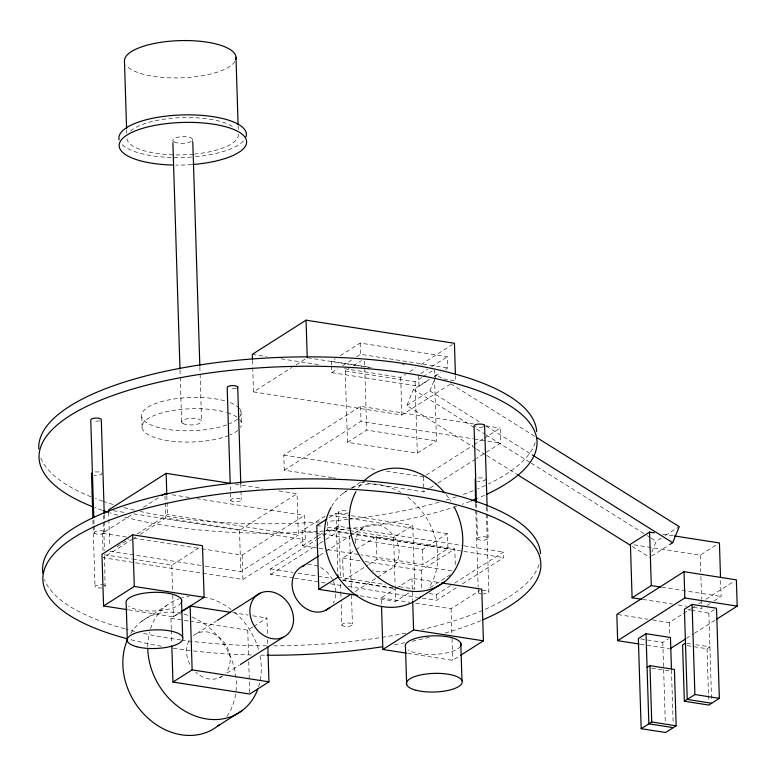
<?xml version="1.0" encoding="UTF-8"?>
<svg xmlns="http://www.w3.org/2000/svg" width="776" height="776" viewBox="0 0 776 776"><rect width="100%" height="100%" fill="white"/><g stroke="black" fill="none" stroke-linecap="round" stroke-linejoin="round"><path stroke-width="0.58" stroke-dasharray="3.88 2.91" d="M94.303 533.122L94.759 531.715L98.028 530.755L102.199 530.784L104.818 531.812L104.362 533.209L101.093 534.179L96.922 534.14L94.303 533.122L94.071 525.856M101.821 587.995L97.65 587.956L95.031 586.937L95.487 585.531L101.889 584.59M105.09 587.025L104.595 555.335M230.734 500.675L231.2 499.269L234.468 498.299L238.639 498.337L241.258 499.356L240.793 500.762L237.524 501.732L233.363 501.694L230.734 500.675L230.239 484.922M340.334 575.724L338.346 512.732L338.811 511.326L342.08 510.356L347.997 511.074M341.886 625.388L342.352 623.982L345.621 623.012L349.792 623.05L352.411 624.069L351.955 625.475L348.676 626.445L344.515 626.407L341.886 625.388L341.091 599.945M477.599 539.116L478.055 537.71L481.333 536.75L485.495 536.788L488.123 537.807L487.658 539.213L484.389 540.174L480.218 540.135L477.599 539.116L476.687 510.045M480.945 593.95L478.326 592.932L478.782 591.525M486.406 514.09L488.851 591.622L488.385 593.019L483.031 593.97M475.494 448.441L406.857 405.528L413.414 389.484L429.438 379.299M406.857 405.528L429.885 390.891L434.259 380.191M434.696 379.125L436.442 374.837L441.573 378.048M651.84 551.988L656.215 541.289L661.22 538.107M252.743 367.659L253.5 391.89L292.028 367.397M296.083 364.817L307.238 357.726L370.656 367.611M331.478 364.739L331.371 361.354L335.339 358.832M340.305 355.68L360.161 343.06L447.442 356.65L447.791 367.921L444.813 369.812M331.517 365.865L331.721 372.625L337.686 368.833M342.643 365.68L351.576 360.006M356.543 356.844L360.51 354.322L447.791 367.921M434.531 378.077L436.51 440.952L417.313 453.155L347.493 442.281L345.252 370.938L349.287 368.367M353.332 365.797L361.412 360.656M103.062 550.756L102.519 533.316L133.191 513.819M143.415 507.32L158.76 497.571M116.943 546.76L129.059 539.048M137.148 533.917L167.451 514.653L298.362 535.042L297.062 493.73L278.021 490.772M132.939 538.874L103.286 557.731L242.927 579.478L305.308 539.824L304.541 515.419L197.114 498.687M133.957 538.224L136.004 536.924M140.097 534.325L165.657 518.077L305.308 539.824M344.457 368.687L400.697 377.446L405.761 374.226M409.815 371.646L415.907 367.775M420.97 364.555L452.408 344.573M332.012 477.599L284.268 470.169L283.793 455.143L360.559 406.343L473.952 424.006M420.631 373.692L427.586 369.269M431.553 366.747L447.442 356.65M345.252 370.938L415.073 381.811L422.144 377.311M423.153 376.67L433.26 370.249M284.268 470.169L361.034 421.368L473.224 438.838M434.444 376.118L436.442 374.837M331.721 372.625L419.001 386.215L429.923 379.28M434.89 376.118L440.846 372.334M347.493 442.281L366.689 430.079L436.51 440.952M253.5 391.89L401.871 414.995L450.546 384.062M132.725 559.127L171.777 565.209L200.509 546.944M133.569 513.838L239.493 530.328L297.062 493.73M201.585 548.748L242.16 555.073L304.541 515.419M141.649 621.353L166.597 605.493M343.157 493.255L347.153 490.723M351.14 488.182L361.121 481.838M318.063 548.166L302.562 545.751L302.087 530.726L326.046 515.507M205.087 566.082L240.793 571.64L298.362 535.042M171.283 629.074L170.943 618.239L180.032 612.458M328.917 517.815L335.989 513.314L350.17 515.526M128.438 609.839L173.407 616.842L180.333 612.429M302.562 545.751L317.53 536.235M318.529 535.595L324.514 531.793M325.513 531.153L327.511 529.892L348.977 533.228M293.396 578.023L270.727 574.492L270.552 568.856L316.346 539.747M317.365 539.097L337.725 526.157L462.991 545.673M386.438 471.129L423.444 476.891L472.933 445.434M473.942 444.784L483.041 439.012M484.049 438.362L500.21 428.09L500.675 443.115L476.435 458.529M270.727 574.492L318.558 544.083M319.576 543.442L324.669 540.203M325.687 539.562L337.899 531.793L348.637 533.471M196.823 633.458L216.232 621.12M319.741 555.315L324.853 552.066M325.871 551.426L365.709 526.099M360.656 482.061L423.909 491.916L428.963 488.705M429.972 488.065L437.043 483.564M438.052 482.924L475.426 459.169M393.374 588.373L343.38 580.584L342.672 558.051L354.884 550.291M355.903 549.641L376.263 536.701L454.814 548.933L455.366 566.722M189.848 621.178L247.748 630.199L252.801 626.989M253.81 626.348L266.934 617.997L267.468 634.865M349.889 530.668L393.607 537.477L412.793 525.284L414.801 589.12L398.263 586.54M343.38 580.584L367.805 565.054M368.823 564.414L376.971 559.234L451.952 570.913M219.918 677.506L221.955 676.206M227.067 672.957L239.328 665.168M355.098 591.574L376.544 577.936M377.572 577.286L388.805 570.147M354.564 538.903L422.532 549.486L447.48 533.626L447.956 548.642L423.007 564.511L360.995 554.85M365.292 561.572L421.222 570.282L454.814 548.933M381.443 603.835L381.249 597.83L395.12 589.013M396.109 588.383L411.959 578.314L440.361 582.737M360.161 595.793L395.615 601.322L408.739 592.971M430.079 587.645L450.429 574.706M429.215 593.572L436.374 594.688L450.623 585.628M454.697 583.038L503.546 551.988L503.731 557.624L462.001 584.144M422.241 598.092L436.558 600.323L457.927 586.734M415.567 603.175L451.069 608.704L479.801 590.449M407.72 653.334L452.699 660.337L459.625 655.933M665.226 535.556L679.242 526.652M651.656 556.062L668.679 545.237M633.963 544.839L700.243 555.16L717.412 544.248M652.538 619.946L669.203 622.536L682.434 614.126M683.452 613.486L690.572 608.956M691.591 608.306L694.646 606.366M698.72 603.777L700.757 602.486M705.84 599.247L734.338 581.137M706.975 605.445L710.001 603.515M714.036 600.944L721.108 596.453L720.555 578.624M640.666 638.939L662.782 642.382L668.534 638.726M691.387 610.382L708.837 613.098L714.599 609.441M686.314 638.473L693.434 633.943M694.452 633.303L715.831 619.714M687.245 645.651L707.023 648.726L709.904 646.903L694.772 644.546M99.726 420.883L93.382 421.484M236.166 388.427L229.822 389.038M483.031 426.878L480.848 427.518L474.931 426.8M348.414 512.82L345.136 513.79L340.974 513.751L338.346 512.732M95.225 471.915L99.386 471.944L102.005 472.972L101.549 474.369L98.28 475.339L94.109 475.3M478.52 477.909L482.682 477.938L485.31 478.967L484.845 480.363L481.576 481.333L477.405 481.295M482.061 590.565L486.222 590.594L488.851 591.622M402.317 364.633L404.684 365.001M331.371 361.354L372.024 367.688M443.649 378.969L455.609 380.841L455.464 375.991M252.316 354.341L266.682 356.572M281.038 358.813L319.324 364.769M485.883 425.859L500.21 428.09M474.417 439.022L500.675 443.115M283.793 455.143L376.894 469.645M333.205 477.783L335.591 478.161M662.626 534.111L673.277 535.77M235.176 484.098L262.55 488.356M351.353 515.71L412.793 525.284M329.422 515.235L447.48 533.626M172.049 494.787L189.955 497.571M464.184 545.858L503.546 551.988M316.802 525.517L322.709 526.438M327.433 527.176L348.705 530.483M350.17 533.413L447.956 548.642M349.83 533.655L503.731 557.624M302.087 530.726L349.792 538.156M661.938 587.238L721.108 596.453M113.335 510.686L126.43 512.723M319.256 548.351L326.415 549.466M327.608 549.65L359.802 554.665M642.751 599.431L672.336 604.038M678.253 604.96L686.537 606.25M693.637 607.356L701.921 608.646L701.805 605.086M687.895 609.839L690.223 610.208M342.672 558.051L360.53 560.835M102.519 533.316L126.391 537.04M133.55 538.156L200.392 548.564M618.026 614.573L647.776 619.209M337.996 577.16L385.265 584.522M270.552 568.856L293.212 572.387M297.984 573.134L317.074 576.112M318.267 576.296L331.391 578.333M342.129 580.012L393.432 587.995M294.589 578.207L325.6 583.038M330.372 583.785L342.303 585.637M348.269 586.569L417.469 597.345M109.872 551.251L203.894 565.898M686.634 643.275L693.608 644.361M104.323 554.704L131.542 558.943M381.249 597.83L409.65 602.254M640.278 644.196L668.834 648.639M651.733 668.214L671.521 671.298M232.674 612.662L248.029 615.058M252.763 615.795L266.934 617.997M170.943 618.239L188.665 620.994M102.927 584.6L105.546 585.618M450.788 383.81L534.8 436.335M429.885 390.891L481.11 422.91M486.232 426.121L531.308 454.3M413.414 389.484L485.126 434.317M486.154 434.958L530.202 462.506M531.23 463.146L645.971 534.877M647 535.518L650.065 537.448M651.093 538.088L656.215 541.289M476.522 449.081L485.737 454.852M486.765 455.493L516.476 474.068M632.236 546.45L649.658 557.333M708.837 613.098L711.602 700.835M707.023 648.726L708.459 694.268M708.498 695.471L708.682 701.465M700.243 555.16L700.757 571.805M700.912 576.558L701.62 599.14M701.659 600.333L701.766 603.893M671.473 669.95L673.18 724.027M669.203 622.536L669.61 635.68M662.782 642.382L665.313 722.892M487.163 507.523L488.123 537.807M486.183 506.825L486.377 512.878M476.493 503.993L476.648 508.833M475.513 503.294L478.132 586.879M478.171 588.092L478.326 592.932M451.069 608.704L451.865 633.924M452.02 638.726L452.699 660.337M434.269 369.609L434.492 376.864M436.374 594.688L436.558 600.323M423.444 476.891L423.909 491.916M418.652 374.954L419.001 386.215M422.532 549.486L423.007 564.511M421.222 570.282L421.824 589.265M415.073 381.811L417.313 453.155M411.959 578.314L412.638 599.926M400.697 377.446L401.871 414.995M393.607 537.477L395.12 585.657M395.159 586.86L395.615 601.322M376.263 536.701L376.971 559.234M364.516 361.15L366.689 430.079M360.161 343.06L360.51 354.322M360.559 406.343L361.034 421.368M349.636 535.644L351.344 590.148M351.499 594.998L352.411 624.069M340.596 584.202L340.829 591.467M340.858 592.68L341.052 598.732M337.725 526.157L337.899 531.793M335.989 513.314L337.88 573.542M327.259 521.802L327.511 529.892M267.623 639.676L267.769 644.497M252.51 360.394L252.704 366.447M238.145 125.858L238.251 129.466M240.987 411.29L241.346 422.551M247.748 630.199L248.582 656.7M248.727 661.511L249.717 692.832M240.764 483.613L240.948 489.666M240.987 490.878L241.258 499.356M242.16 555.073L242.927 579.478M239.493 530.328L240.793 571.64M192.72 139.631L192.797 142.047M199.859 366.883L200.053 372.926M200.092 374.129L201.576 421.271M180.022 369.987L180.216 376.04M180.255 377.243L181.652 421.969M171.777 565.209L172.573 590.42M172.728 595.231L173.407 616.842M171.321 630.277L171.739 643.527M166.85 495.767L167.451 514.653M164.968 495.99L165.152 501.81M165.181 502.964L165.657 518.077M141.766 416.935L142.115 428.197M126.614 129.757L126.731 133.365M108.65 512.305L108.834 518.203M108.873 519.387L109.726 546.527M104.285 514.847L104.818 531.812M103.344 515.361L103.528 521.423M103.567 522.636L104.45 550.494M93.886 519.794L94.032 524.644M92.936 520.318L93.091 525.158M93.13 526.37L95.031 586.937M238.407 134.277A55.794 18.624 -1.8 0 1 194.669 154.084M193.476 154.201A55.794 18.624 -1.8 0 1 126.886 138.176M130.504 131.066A55.794 18.624 -1.8 0 1 182.447 117.603A55.794 18.624 -1.8 0 1 234.643 128.04M234.924 61.372A55.794 18.624 -1.8 0 1 181.4 77.843A55.794 18.624 -1.8 0 1 126.042 65.174M191.769 164.58A63.768 21.291 -1.8 0 1 175.89 165.104M243.421 140.951A63.768 21.291 -1.8 0 1 192.661 156.975M191.526 157.062A63.768 21.291 -1.8 0 1 172.282 157.528M171.156 157.499A63.768 21.291 -1.8 0 1 121.434 143.88M239.551 419.399A49.819 16.626 -1.8 0 1 240.453 427.45M237.892 430.331A49.819 16.626 -1.8 0 1 229.851 435.016M228.939 435.394A49.819 16.626 -1.8 0 1 158.178 438.605A49.819 16.626 -1.8 0 1 155.355 415.024A49.819 16.626 -1.8 0 1 226.194 412.405M227.358 412.754A49.819 16.626 -1.8 0 1 237.96 417.895M239.202 408.127A49.819 16.626 -1.8 0 1 239.541 417.003M237.534 419.069A49.819 16.626 -1.8 0 1 229.502 423.754M226.67 424.86A49.819 16.626 -1.8 0 1 155.695 426.713A49.819 16.626 -1.8 0 1 157.198 402.967A49.819 16.626 -1.8 0 1 228.125 401.852M230.239 402.618A49.819 16.626 -1.8 0 1 238.465 407.381M181.235 602.622A27.897 9.312 -1.8 0 1 157.344 610.79A27.897 9.312 -1.8 0 1 128.612 606.318M460.527 646.127A27.897 9.312 -1.8 0 1 436.636 654.284A27.897 9.312 -1.8 0 1 407.904 649.813M355.427 543.51A24.91 20.457 57.6 0 1 379.183 525.236A24.91 20.457 57.6 0 1 398.815 555.936A24.91 20.457 57.6 0 1 372.325 569.914M307.568 564.831A24.91 20.457 57.6 0 1 332.448 579.585M333.389 581.534A24.91 20.457 57.6 0 1 335.746 591.778M335.698 594.212A24.91 20.457 57.6 0 1 333.185 603.059M358.473 487.58A64.767 53.185 57.6 0 1 362.916 482.08M446.229 494.671A64.767 53.185 57.6 0 1 450.817 501.102M331.595 506.476A64.767 53.185 57.6 0 1 346.988 490.626M352.12 487.929A64.767 53.185 57.6 0 1 400.775 492.527M407.798 497.251A64.767 53.185 57.6 0 1 428.662 587.917M222.673 675.857A24.91 20.457 57.6 0 1 195.668 672.026M189.839 664.275A24.91 20.457 57.6 0 1 190.285 638.939M193.214 635.767A24.91 20.457 57.6 0 1 222.848 640.792A24.91 20.457 57.6 0 1 225.787 672.889M147.77 646.728A64.767 53.185 57.6 0 1 149.632 631.945M150.563 628.744A64.767 53.185 57.6 0 1 178.819 598.878M179.925 598.509A64.767 53.185 57.6 0 1 189.189 596.55M203.71 597.083A64.767 53.185 57.6 0 1 231.238 609.49M234.662 612.274A64.767 53.185 57.6 0 1 258.835 650.657M260.067 656.021A64.767 53.185 57.6 0 1 258.495 687.09M130.698 633.546A64.767 53.185 57.6 0 1 190.789 616.435M191.876 616.891A64.767 53.185 57.6 0 1 226.466 716.985M484.573 495.301A249.106 83.148 -1.8 0 1 478.084 498.153M470.101 501.374A249.106 83.148 -1.8 0 1 462.302 504.264M456.666 506.214A249.106 83.148 -1.8 0 1 351.693 528.359M350.529 528.495A249.106 83.148 -1.8 0 1 318.538 531.424M317.335 531.512A249.106 83.148 -1.8 0 1 124.441 517M117.845 515.186A249.106 83.148 -1.8 0 1 109.92 512.82M102.122 510.249A249.106 83.148 -1.8 0 1 94.74 507.553M535.227 442.543A249.106 83.148 -1.8 0 1 488.414 483.972M485.33 485.427A249.106 83.148 -1.8 0 1 477.783 488.764M473.282 490.626A249.106 83.148 -1.8 0 1 462.001 494.884M456.375 496.824A249.106 83.148 -1.8 0 1 444.629 500.549M438.964 502.188A249.106 83.148 -1.8 0 1 349.064 519.241M347.89 519.377A249.106 83.148 -1.8 0 1 327.782 521.317M319.44 521.957A249.106 83.148 -1.8 0 1 140.34 511.491M134.442 510.162A249.106 83.148 -1.8 0 1 123.025 507.31M113.073 504.487A249.106 83.148 -1.8 0 1 104.013 501.606M102.917 501.238A249.106 83.148 -1.8 0 1 95.467 498.551M91.054 496.834A249.106 83.148 -1.8 0 1 40.711 457.656M480.8 620.664A249.106 83.148 -1.8 0 1 444.221 633.303M429.235 637.309A249.106 83.148 -1.8 0 1 411.833 641.306M404.907 642.722A249.106 83.148 -1.8 0 1 394.334 644.72M264.548 655.206A249.106 83.148 -1.8 0 1 258.573 655.128M251.405 654.973A249.106 83.148 -1.8 0 1 173.058 648.183M161.359 646.253A249.106 83.148 -1.8 0 1 129.398 639.337M539.068 564.588A249.106 83.148 -1.8 0 1 421.766 629.646M405.78 633.1A249.106 83.148 -1.8 0 1 272.657 645.845M266.653 645.836A249.106 83.148 -1.8 0 1 182.03 640.132M180.856 639.977A249.106 83.148 -1.8 0 1 141.795 633.012M134.791 631.373A249.106 83.148 -1.8 0 1 125.761 629.055M124.655 628.754A249.106 83.148 -1.8 0 1 44.542 579.701M183.097 423.58A9.962 3.327 -1.8 0 0 200.344 422.978A9.962 3.327 -1.8 0 0 191.41 418.303A9.962 3.327 -1.8 0 0 183.097 423.58M174.241 141.94A9.962 3.327 -1.8 0 0 191.488 141.339A9.962 3.327 -1.8 0 0 182.554 136.663A9.962 3.327 -1.8 0 0 174.241 141.94"/><path stroke-width="1.16" d="M91.946 472.875L91.49 474.281L92.858 517.893M237.252 388.107L237.718 386.7L235.099 385.682L230.928 385.643L227.659 386.613L227.193 388.019L230.2 483.71M484.117 426.558L484.583 425.151L481.954 424.132L477.793 424.094L474.514 425.054L474.058 426.46L476.454 502.78M475.242 478.87L475.475 502.082M669.678 544.606L672.685 542.696L679.242 526.652L536.846 437.615M455.425 374.779L454.435 343.283L306.054 320.178L252.316 354.341L252.472 359.181M230.414 483.351L166.151 473.341L108.572 509.939L108.65 512.305M161.825 495.621L164.89 493.672L167.276 494.04M181.332 611.798L204.107 597.316L202.487 545.683L132.667 534.809L101.957 554.336L103.577 605.969L127.254 609.655M103.577 605.969L134.287 586.443L204.107 597.316M181.041 611.818L189.121 606.677M326.9 519.096L316.802 525.517L318.81 589.353L357.804 595.425M217.251 620.47L260.154 593.194M302.378 566.354L318.723 555.965M171.816 645.942L172.951 682.075L192.138 669.872L268.942 681.832L267.846 646.903M318.81 589.353L337.996 577.16L337.919 574.744M240.347 664.518L283.25 637.241A24.91 20.457 57.6 0 0 281.969 596.589A24.91 20.457 57.6 0 0 249.882 611.818A24.91 20.457 57.6 0 0 283.25 637.241M325.474 610.402L351.014 594.173M268.942 681.832L249.756 694.035L172.951 682.075M217.513 726.2L242.461 710.341M419.03 598.102L443.979 582.242M381.511 606.24L382.869 649.463L413.579 629.947L483.399 640.821L481.78 589.188L441.544 582.922M654.343 532.821L649.609 532.084L630.413 544.286L632.101 597.772L641.568 599.247M460.624 655.303L483.399 640.821M632.101 597.772L651.287 585.579L660.754 587.054M716.849 619.064L737.2 606.124L736.375 579.847L684.005 571.689L616.833 614.388L617.657 640.675L639.085 644.012M617.657 640.675L684.83 597.976L737.2 606.124M671.444 668.747L670.454 637.503L646.02 633.701L638.347 638.58L641.18 728.703L665.614 732.505L676.168 725.793L674.402 669.465L649.958 665.663L647.077 667.496M685.47 643.091L682.589 644.924L684.354 701.252L708.798 705.054L719.352 698.351L716.52 608.219L692.076 604.417L684.403 609.296L687.235 699.418L711.67 703.231M670.028 648.823L685.295 639.123M641.18 728.703L651.733 721.99L676.168 725.793M684.354 701.252L694.908 694.539L719.352 698.351M674.46 535.954L719.43 542.957L720.516 577.431M230.307 612.293L190.13 606.037L192.138 669.872M382.869 649.463L406.537 653.149M673.287 727.626L648.852 723.824L646.02 633.701M532.336 454.94L672.685 542.696M517.495 474.708L630.19 545.159M692.076 604.417L694.908 694.539M684.005 571.689L684.83 597.976M649.609 532.084L651.287 585.579M649.958 665.663L651.733 721.99M484.583 425.151L487.124 506.311M460.808 643.197L461.982 680.756M412.677 601.128L413.579 629.947M406.653 684.636L405.47 647.077A27.897 9.312 -1.8 0 1 434.017 635.806A27.897 9.312 -1.8 0 1 460.527 646.127M306.054 320.178L307.238 357.726M235.991 57.298L238.106 124.655M237.718 386.7L240.764 483.613M192.797 142.047L199.82 365.671M172.883 142.745L179.983 368.784M181.516 599.702L182.69 637.251M166.151 473.341L166.782 493.41M126.585 128.554L124.461 61.197A55.794 18.624 -1.8 0 1 182.302 40.565A55.794 18.624 -1.8 0 1 235.749 59.471M132.667 534.809L134.287 586.443M127.361 641.131L126.178 603.582A27.897 9.312 -1.8 0 1 154.725 592.311A27.897 9.312 -1.8 0 1 181.235 602.622M104.246 513.634L101.278 419.156L98.659 418.138L94.488 418.099L91.219 419.059L90.763 420.466L93.809 517.379M173.64 165.065A63.768 21.291 -1.8 0 1 129.146 133.782A63.768 21.291 -1.8 0 1 236.195 130.572A63.768 21.291 -1.8 0 1 192.894 164.493M119.145 139.835A63.768 21.291 -1.8 0 1 183.398 114.906A63.768 21.291 -1.8 0 1 246.002 136.789M329.878 607.375A24.91 20.457 57.6 0 1 296.364 598.878A24.91 20.457 57.6 0 1 304.376 565.558M454.222 506.961A64.767 53.185 57.6 0 1 407.963 590.846A64.767 53.185 57.6 0 1 355.951 491.654M363.74 481.246A64.767 53.185 57.6 0 1 444.803 492.925M420.834 596.647A64.767 53.185 57.6 0 1 347.076 587.742A64.767 53.185 57.6 0 1 331.003 507.523M257.777 689.175A64.767 53.185 57.6 0 1 195.484 716.093A64.767 53.185 57.6 0 1 147.799 649.085M219.317 724.745A64.767 53.185 57.6 0 1 147.353 717.548A64.767 53.185 57.6 0 1 127.574 639.482M92.528 506.689A249.106 83.148 -1.8 0 1 117.758 393.772A249.106 83.148 -1.8 0 1 454.552 383.218A249.106 83.148 -1.8 0 1 486.659 494.331M476.968 498.619A249.106 83.148 -1.8 0 1 471.265 500.927M107.651 512.092A249.106 83.148 -1.8 0 1 103.218 510.618M38.8 449.023A249.106 83.148 -1.8 0 1 282.522 357.3A249.106 83.148 -1.8 0 1 536.682 431.631M127.157 638.745A249.106 83.148 -1.8 0 1 103.644 522.558A249.106 83.148 -1.8 0 1 453.155 503.876A249.106 83.148 -1.8 0 1 483.021 619.733M382.704 646.68A249.106 83.148 -1.8 0 1 266.944 655.225M42.855 573.231A249.106 83.148 -1.8 0 1 283.104 479.471A249.106 83.148 -1.8 0 1 540.513 553.676M136.809 646.757A27.897 9.312 -1.8 0 0 182.418 640.181A27.897 9.312 -1.8 0 0 145.859 630.655A27.897 9.312 -1.8 0 0 136.809 646.757M416.091 690.252A27.897 9.312 -1.8 0 0 461.71 683.675A27.897 9.312 -1.8 0 0 425.141 674.15A27.897 9.312 -1.8 0 0 416.091 690.252"/></g></svg>
